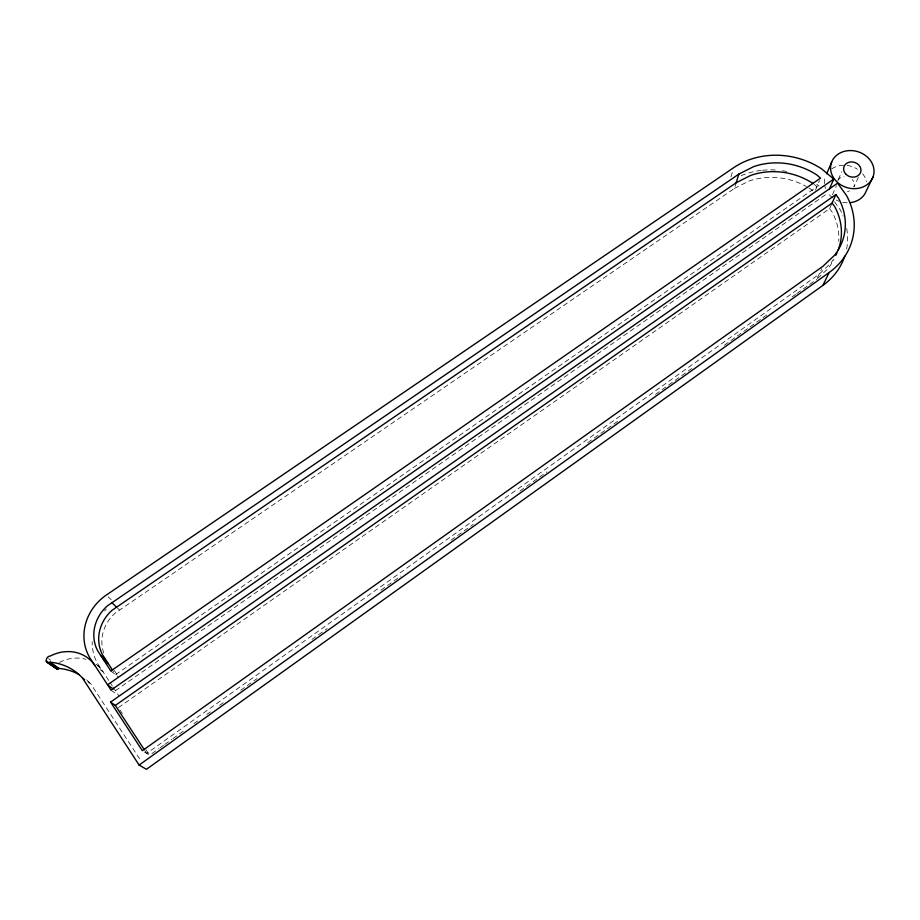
<?xml version="1.0" encoding="UTF-8"?>
<svg xmlns="http://www.w3.org/2000/svg" width="920" height="920" viewBox="0 0 920 920"><rect width="100%" height="100%" fill="white"/><g stroke="black" fill="none" stroke-linecap="round" stroke-linejoin="round"><path stroke-width="0.69" stroke-dasharray="4.6 3.45" d="M730.94 176.847L732.929 170.292M103.799 653.05A37.421 34.35 -39.5 0 1 115.138 613.157L734.39 188.439L736.161 182.769M815.522 190.118L819.513 180.561M838.269 179.618L841.742 171.741M832.462 194.787L836.452 185.736M118.415 707.595L829.61 208.621L831.599 204.171M858.314 177.341L853.875 186.921A8.636 7.406 16.8 0 0 852.161 179.458M817.305 278.058L821.779 268.605M817.742 278.358L828.126 268.502A63.859 55.925 15.5 0 0 833.899 259.325M151.938 753.583L158.941 748.581M160.114 747.753L163.611 745.246M164.783 744.418L171.798 739.415M172.96 738.576L184.644 730.25M193.993 723.58L197.501 721.073M206.839 714.414L210.346 711.907M219.696 705.237L223.203 702.742M240.718 690.241L257.082 678.569M311.995 639.4L327.175 628.567M380.914 590.226L400.786 576.058M451.018 540.224L473.213 524.389M519.949 491.05L546.813 471.879M587.707 442.704L619.252 420.198M655.477 394.358L691.69 368.529M724.396 345.195L736.081 336.858M737.254 336.018L748.937 327.692M750.099 326.853L761.783 318.516M762.956 317.688L767.625 314.353M792.166 296.849L795.662 294.354M796.835 293.514L808.519 285.177M809.692 284.349L816.695 279.346M115.425 690.667L827.563 193.327M734.39 188.439L748.627 181.217A63.859 55.925 15.5 0 1 806.311 186.495M144.543 752.077L149.592 755.251L145.694 749.294M48.472 658.639L50.738 660.226M87.757 681.8L90.884 684.043L140.967 760.909M111.044 690.126L116.61 694.232M100.05 669.53L103.086 671.865A36.593 33.131 -43.5 0 0 97.382 665.424M96.094 664.263L100.165 667.414L109.25 681.26M110.848 671.002L118.623 677.108M816.845 184.264L818.984 186.081M814.2 184.414L816.937 186.737L115.552 674.693L113.355 671.37M812.762 190.842L810.957 189.313A63.859 55.925 15.5 0 0 807.495 187.162M116.357 606.947L119.358 609.856M108.284 596.919L111.182 599.736M834.509 201.814L840.098 209.576A72.645 63.629 15.5 0 1 843.18 216.142M829.61 208.621L832.324 212.405A63.859 55.925 15.5 0 1 838.73 241.362M114.275 670.507L117.173 674.9M110.02 682.444L112.343 685.963M113.114 687.136L118.841 695.865M119.968 709.975L122.314 713.552M145.165 751.053L146.728 753.445L819.122 274.206L830.633 263.304A64.331 56.246 15.4 0 0 833.048 259.992M59.374 662.388A36.593 33.131 -43.5 0 1 72.622 658.271L77.165 658.042A36.593 33.131 -43.5 0 1 85.962 659.33M86.618 679.88A57.707 51.945 -45.3 0 1 90.884 684.043M741.175 175.662A72.645 63.629 15.5 0 1 761.219 170.395M762.611 170.246A72.645 63.629 15.5 0 1 778.251 170.2M782.483 170.706A72.645 63.629 15.5 0 1 786.726 171.442M846.71 228.482A72.645 63.629 15.5 0 1 846.25 250.78M100.165 667.414A47.403 43.527 -39.5 0 1 92.184 641.573M104.57 610.949A47.403 43.527 -39.5 0 1 106.294 609.086M847.239 202.802A21.585 18.503 16.8 0 1 840.282 201.687M838.936 201.238A21.585 18.503 16.8 0 1 836.349 200.1M832.784 197.892A21.585 18.503 16.8 0 1 828.023 193.073M825.562 188.496A21.585 18.503 16.8 0 1 824.837 186.07M824.481 183.609A21.585 18.503 16.8 0 1 825.585 176.467M831.703 168.9A21.585 18.503 16.8 0 1 845.71 165.301M847.101 165.439A21.585 18.503 16.8 0 1 857.532 169.268M862.615 173.776A21.585 18.503 16.8 0 1 866.674 181.78M849.574 190.923A8.636 7.406 16.8 0 1 847.469 191.406M837.683 180.941A8.636 7.406 16.8 0 1 844.088 176.479"/><path stroke-width="1.38" d="M112.631 670.266L102.545 654.764A37.731 34.615 -39.3 0 1 112.09 610.259L736.161 182.769L738.875 174.087L753.353 166.761A65.044 56.752 15.3 0 1 816.845 174.972L820.548 178.1L110.848 671.002L97.704 650.842A38.203 35.006 -39 0 1 107.421 605.831L738.875 174.087M826.7 173.822L831.714 161.954M829.253 189.428L833.761 179.055L821.732 168.946A74.014 64.572 15.3 0 0 733.723 167.658L106.352 595.033A48.392 44.344 -39 0 0 92.034 661.112L111.044 690.126L837.591 183.16L846.549 195.546A74.014 64.572 15.3 0 1 829.15 272.504L822.882 285.395L146.441 769.315L139.104 765.049L82.524 678.074A58.949 52.957 -44.9 0 0 50.151 662.181C44.62 664.746 45.367 655.994 50.404 655.994A37.375 33.764 -43.1 0 1 63.94 651.797L68.575 651.567A37.375 33.764 -43.1 0 1 95.001 665.654M110.584 702.086L115.322 705.421L832.094 203.067L835.877 194.568L838.637 198.409A65.044 56.752 15.3 0 1 834.463 255.346L822.836 266.363L142.347 750.697L110.584 702.086L835.877 194.568M872.942 177.123A21.976 18.768 16.6 0 1 836.084 181.033A21.976 18.768 16.6 0 1 847.86 150.696A21.976 18.768 16.6 0 1 872.942 177.123L866.042 191.417A21.585 18.503 16.8 0 1 850.022 202.676M139.104 765.049L829.15 272.504M833.761 179.055L107.571 684.825L113.183 688.999M55.165 667.31L57.097 668.955L59.133 668.46A57.707 51.945 -45.3 0 1 79.293 674.728M736.161 182.769L750.49 175.501A64.331 56.246 15.4 0 1 813.28 183.643M46.103 661.008L57.799 668.966M46.379 661.63L57.097 668.955M46.828 662.135L56.442 668.771M49.484 662.526L58.489 668.794M50.151 662.181L59.133 668.46M82.524 678.074L84.617 679.558M103.477 659.789L108.249 663.619M100.544 655.327L105.351 659.203M111.745 602.473L116.357 606.947M832.094 203.067L834.819 206.862A64.331 56.246 15.4 0 1 838.051 250.378M115.322 705.421L144.382 749.846M837.016 252.85A64.331 56.246 15.4 0 1 835.831 255.288M844.755 256.174A72.645 63.629 15.5 0 1 822.882 285.395M845.79 174.087A8.797 7.51 16.6 0 0 860.545 172.558A8.797 7.51 16.6 0 0 850.54 161.966A8.797 7.51 16.6 0 0 845.79 174.087"/></g></svg>
